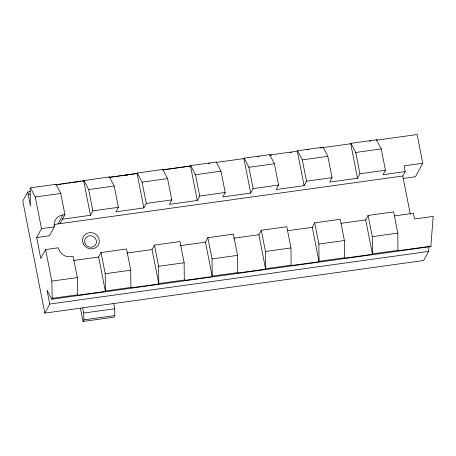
<?xml version="1.0" encoding="UTF-8"?>
<svg xmlns="http://www.w3.org/2000/svg" width="456" height="456" viewBox="0 0 456 456"><rect width="100%" height="100%" fill="white"/><g stroke="black" fill="none" stroke-linecap="round" stroke-linejoin="round"><path stroke-width="0.68" d="M30.512 191.605L27.696 191.999L22.8 201.056L44.819 313.107L423.681 260.501L428.56 251.438L428.914 246.61M44.819 313.107L49.715 304.049L46.974 290.096L51.745 299.227L430.812 246.582L433.2 216.389L414.527 218.983L413.404 213.277L394.537 215.899M431.04 246.16L397.963 250.754L397.792 233.101L393.625 211.886L368.117 215.431L372.284 236.641L372.455 254.3L344.548 258.17L344.377 240.517L340.21 219.307L314.703 222.847L318.869 244.057L319.046 261.715L291.139 265.591L290.962 247.933L286.795 226.723L261.288 230.263L265.455 251.473L265.631 269.131L237.724 273.007L237.547 255.349L233.381 234.139L207.879 237.684L212.046 258.894L212.217 276.547L184.309 280.423L184.138 262.77L179.972 241.555L154.464 245.1L158.631 266.31L158.802 283.968L130.895 287.844L130.724 270.186L126.557 248.97L101.05 252.533L105.216 273.725L105.393 291.395L77.486 295.266L77.309 277.601L73.148 256.432L68.246 256.751A11.012 10.397 28.3 0 1 58.345 247.773L45.617 249.563L51.824 281.084L52.223 298.315L51.745 299.227M45.617 249.563L40.789 258.484L36.679 237.565L41.485 228.644L35.266 196.998L30.489 187.838L55.997 184.298L60.768 193.447L64.94 214.696L60.118 223.617L58.054 223.879A11.001 10.391 28.7 0 0 54.121 225.235M422.752 163.231L404.079 165.824L405.219 171.616L383.017 174.699L385.434 170.23L381.25 148.93L376.474 139.792L376.24 140.214L417.115 134.537L422.752 163.231L415.456 176.768L403.007 178.495M30.489 187.838L30.039 188.681L30.432 205.918L27.696 191.999M55.997 184.298L55.774 184.708L109.406 176.905L114.182 186.014L118.366 207.315L115.949 211.789L143.857 207.913L146.273 203.439L142.09 182.138L137.313 173.001L162.815 169.461L167.597 178.598L171.781 199.899L169.364 204.368L197.271 200.492L199.688 196.023L195.504 174.722L190.722 165.585L216.23 162.04L221.012 171.182L225.196 192.483L222.779 196.952L250.686 193.076L253.103 188.607L248.919 167.306L244.137 158.169L269.644 154.624L274.421 163.761L278.61 185.062L276.193 189.536L304.101 185.66L306.517 181.192L302.328 159.891L297.551 150.748L323.059 147.208L327.835 156.345L332.025 177.646L329.602 182.115L357.51 178.245L359.932 173.77L355.743 152.469L350.966 143.332L376.474 139.792M62.54 219.154L90.453 215.295L92.859 210.843L88.675 189.565L83.898 180.428M143.857 207.913L137.079 173.428L137.313 173.001M105.393 291.395L98.638 257.007L101.05 252.533M162.815 169.461L162.587 169.883L190.494 166.007L190.722 165.585M158.802 283.968L152.047 249.575L154.464 245.1M216.23 162.04L216.001 162.467L243.909 158.591L244.137 158.169M212.217 276.547L205.456 242.153L207.879 237.684M304.101 185.66L297.323 151.175L297.551 150.748M265.631 269.131L258.871 234.737L261.288 230.263M323.059 147.208L322.831 147.63L350.738 143.754L350.966 143.332M319.046 261.715L312.286 227.322L314.703 222.847M372.455 254.3L365.701 219.9L368.117 215.431M64.94 214.696L62.877 214.981A11.001 10.385 28.4 0 0 54.253 226.888L49.43 235.786L36.679 237.565M58.054 223.879L62.877 214.981M113.726 303.536L114.69 308.758L114.849 315.569L113.983 317.165L83.032 321.463L83.904 319.861L83.744 313.05L82.718 307.84M410.32 214.309L402.796 176.01L405.219 171.616M109.406 176.905L109.172 177.298L137.079 173.428M56.134 184.891L57.541 184.691M58.949 184.492L61.058 184.195M62.466 184.002L64.575 183.705M65.983 183.506L67.391 183.306M68.799 183.112L70.908 182.816M72.316 182.617L80.758 181.431M82.165 181.231L84.274 180.935M108.893 177.475L137.735 173.422M163.06 169.866L190.494 166.007L197.271 200.492M152.047 249.575L126.808 253.086M258.871 234.737L233.711 238.231M208.42 163.522L209.8 163.328M257.697 156.676L259.076 156.482M269.416 155.051L297.323 151.175M306.973 149.836L308.353 149.642M320.072 148.012L321.452 147.824M369.349 141.172L370.728 140.978M125.867 175.372L127.275 175.178M270.322 155.314L271.73 155.12M290.05 152.578L291.458 152.378M35.266 196.998L60.768 193.447M88.675 189.565L114.182 186.014M142.09 182.138L167.597 178.598M195.504 174.722L221.012 171.182M248.919 167.306L274.421 163.761M302.328 159.891L327.835 156.345M355.743 152.469L381.25 148.93M146.273 203.439L171.781 199.899M199.688 196.023L225.196 192.483M253.103 188.607L278.61 185.062M306.517 181.192L332.025 177.646M359.932 173.77L385.434 170.23M402.796 176.01L60.118 223.617M73.519 260.513L98.638 257.007M205.456 242.153L180.223 245.664M365.701 219.9L341.134 223.315M312.286 227.322L287.81 230.719M105.216 273.725L130.724 270.186M158.631 266.31L184.138 262.77M212.046 258.894L237.547 255.349M265.455 251.473L290.962 247.933M318.869 244.057L344.377 240.517M372.284 236.641L397.792 233.101M105.621 290.962L131.123 287.405M159.03 283.541L184.537 280.001M212.445 276.125L237.952 272.585M265.859 268.709L291.367 265.164M319.274 261.288L344.782 257.748M372.689 253.872L398.191 250.333M49.715 304.049L428.56 251.438M83.744 313.05L114.69 308.758M83.904 319.861L114.849 315.569M92.859 210.843L118.366 207.315M41.485 228.644L54.253 226.888M51.824 281.084L77.309 277.601M52.223 298.315L77.714 294.832M28.141 194.256L30.261 194.022M350.738 143.754L357.51 178.245M243.909 158.591L250.686 193.076M83.682 180.832L90.453 215.295M80.438 308.239L83.032 321.463M85.164 243.755A6.053 5.711 28.4 0 0 95.492 244.963A6.053 5.711 28.4 0 0 90.972 235.735A6.053 5.711 28.4 0 0 85.164 243.755M83.351 243.966A8.527 8.048 28.4 0 0 97.903 245.664A8.527 8.048 28.4 0 0 91.536 232.663A8.527 8.048 28.4 0 0 83.351 243.966"/></g></svg>
